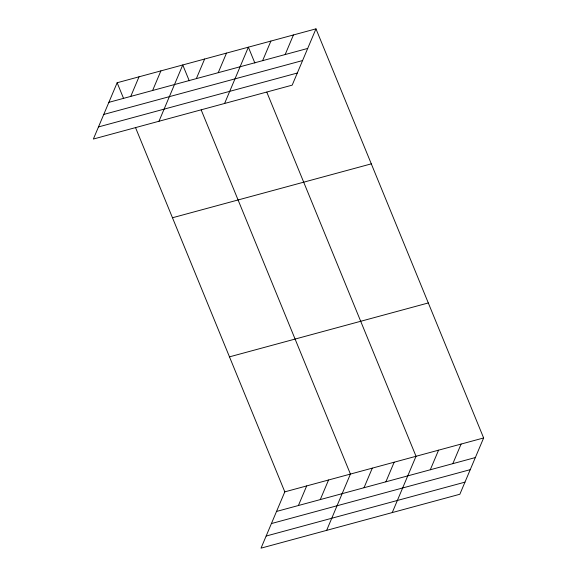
<?xml version="1.0" encoding="UTF-8"?>
<svg xmlns="http://www.w3.org/2000/svg" width="577" height="577" viewBox="0 0 577 577"><rect width="100%" height="100%" fill="white"/><g stroke="black" fill="none" stroke-linecap="round" stroke-linejoin="round"><path stroke-width="0.87" d="M117.145 82.749L93.366 139.043L292.193 85.144L315.972 28.85L117.145 82.749L123.637 98.58M130.741 96.409L139.014 76.82M152.616 90.481L160.889 70.892M158.978 121.257L182.758 64.963L189.249 80.794M196.353 78.616L204.626 59.034M218.229 72.688L226.501 53.106M224.59 103.471L248.37 47.177L254.861 63.008M262.629 60.65L270.901 41.068M285.161 54.548L293.433 34.959M135.588 127.748L284.807 491.856L261.028 548.15L459.855 494.251L483.634 437.957L315.972 28.85M298.403 505.517L306.675 485.928M320.278 499.588L328.551 479.999M326.64 530.364L350.419 474.07L201.2 109.962M364.015 487.731L372.288 468.142M385.89 481.802L394.163 462.213M392.252 512.578L416.031 456.284L266.812 92.176M430.291 469.765L438.563 450.175M452.83 463.656L461.102 444.066M108.873 102.338L307.7 48.439M103.752 114.448L302.579 60.549M98.487 126.926L297.306 73.027M172.473 217.753L371.299 163.854M229.48 356.853L428.307 302.954M284.807 491.856L483.634 437.957M276.534 511.446L475.361 457.547M271.421 523.555L470.241 469.656M266.148 536.04L464.968 482.141"/></g></svg>
